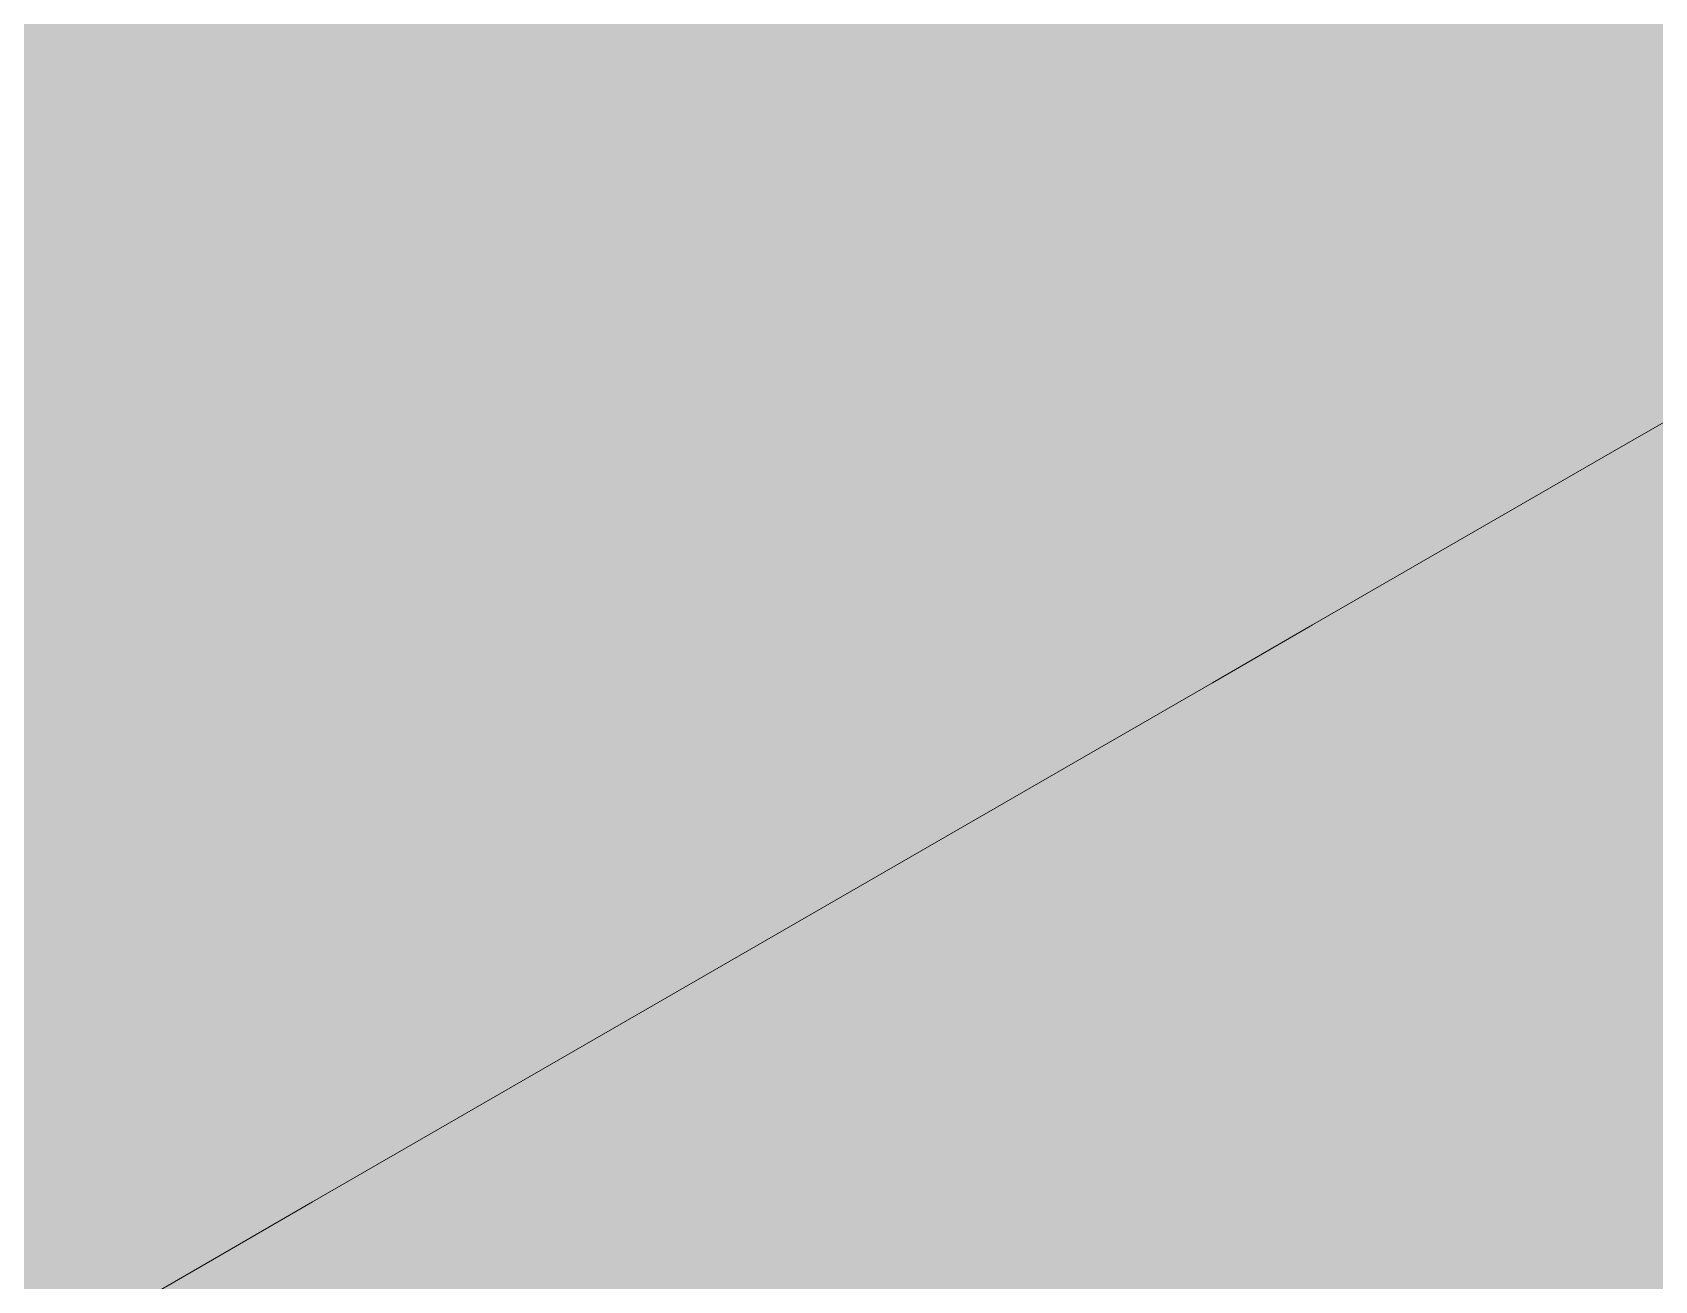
# Model space of a CAD drawing. Header units: metres. Extents: x 349021 to 349543, y 9281040 to 9281959.
# Drawn here: x 349203.579 to 349203.7887, y 9281041.3936 to 9281041.555 of the extents above; entities that cross this region are included whole.
import ezdxf

# ---------------------------------------------------------------- set-up
doc = ezdxf.new("R2010")
doc.units = ezdxf.units.M
doc.header["$LTSCALE"] = 0.25
doc.layers.add('ISO-3D', color=7, linetype='CONTINUOUS', lineweight=13)
doc.layers.add('ISO-3D-ARISTAS', color=250, linetype='CONTINUOUS', lineweight=13)

msp = doc.modelspace()

# ---------------------------------------------------------------- linework, layer by layer
at = {"layer": 'ISO-3D', "true_color": 0x8e8d88}
for points in [[(349203.60227, 9281041.55923), (349203.58934, 9281041.55177), (349203.60227, 9281041.57405), (349203.58934, 9281041.56658)], [(349203.62812, 9281041.55934), (349203.61519, 9281041.55188), (349203.62812, 9281041.57416), (349203.61519, 9281041.56669)], [(349203.65398, 9281041.55946), (349203.64105, 9281041.55199), (349203.65398, 9281041.57427), (349203.64105, 9281041.56681)], [(349203.67983, 9281041.55957), (349203.6669, 9281041.5521), (349203.67983, 9281041.57438), (349203.6669, 9281041.56692)], [(349203.70568, 9281041.55968), (349203.69276, 9281041.55222), (349203.70568, 9281041.57449), (349203.69276, 9281041.56703)], [(349203.73154, 9281041.55979), (349203.71861, 9281041.55233), (349203.73154, 9281041.57461), (349203.71861, 9281041.56714)], [(349203.75739, 9281041.5599), (349203.74446, 9281041.55244), (349203.75739, 9281041.57472), (349203.74446, 9281041.56725)], [(349203.78325, 9281041.56002), (349203.77032, 9281041.55255), (349203.78325, 9281041.57483), (349203.77032, 9281041.56737)], [(349203.79617, 9281041.55266), (349203.78325, 9281041.5452), (349203.79617, 9281041.56748), (349203.78325, 9281041.56002)], [(349203.58934, 9281041.55177), (349203.57641, 9281041.5443), (349203.58934, 9281041.56658), (349203.57641, 9281041.55912)], [(349203.61519, 9281041.55188), (349203.60227, 9281041.54442), (349203.61519, 9281041.56669), (349203.60227, 9281041.55923)], [(349203.64105, 9281041.55199), (349203.62812, 9281041.54453), (349203.64105, 9281041.56681), (349203.62812, 9281041.55934)], [(349203.6669, 9281041.5521), (349203.65398, 9281041.54464), (349203.6669, 9281041.56692), (349203.65398, 9281041.55946)], [(349203.69276, 9281041.55222), (349203.67983, 9281041.54475), (349203.69276, 9281041.56703), (349203.67983, 9281041.55957)], [(349203.71861, 9281041.55233), (349203.70568, 9281041.54486), (349203.71861, 9281041.56714), (349203.70568, 9281041.55968)], [(349203.74446, 9281041.55244), (349203.73154, 9281041.54498), (349203.74446, 9281041.56725), (349203.73154, 9281041.55979)], [(349203.77032, 9281041.55255), (349203.75739, 9281041.54509), (349203.77032, 9281041.56737), (349203.75739, 9281041.5599)], [(349203.60227, 9281041.54442), (349203.58934, 9281041.53695), (349203.60227, 9281041.55923), (349203.58934, 9281041.55177)], [(349203.62812, 9281041.54453), (349203.61519, 9281041.53707), (349203.62812, 9281041.55934), (349203.61519, 9281041.55188)], [(349203.65398, 9281041.54464), (349203.64105, 9281041.53718), (349203.65398, 9281041.55946), (349203.64105, 9281041.55199)], [(349203.67983, 9281041.54475), (349203.6669, 9281041.53729), (349203.67983, 9281041.55957), (349203.6669, 9281041.5521)], [(349203.70568, 9281041.54486), (349203.69276, 9281041.5374), (349203.70568, 9281041.55968), (349203.69276, 9281041.55222)], [(349203.73154, 9281041.54498), (349203.71861, 9281041.53751), (349203.73154, 9281041.55979), (349203.71861, 9281041.55233)], [(349203.75739, 9281041.54509), (349203.74446, 9281041.53763), (349203.75739, 9281041.5599), (349203.74446, 9281041.55244)], [(349203.78325, 9281041.5452), (349203.77032, 9281041.53774), (349203.78325, 9281041.56002), (349203.77032, 9281041.55255)], [(349203.58934, 9281041.53695), (349203.57641, 9281041.52949), (349203.58934, 9281041.55177), (349203.57641, 9281041.5443)], [(349203.61519, 9281041.53707), (349203.60227, 9281041.5296), (349203.61519, 9281041.55188), (349203.60227, 9281041.54442)], [(349203.64105, 9281041.53718), (349203.62812, 9281041.52971), (349203.64105, 9281041.55199), (349203.62812, 9281041.54453)], [(349203.6669, 9281041.53729), (349203.65398, 9281041.52983), (349203.6669, 9281041.5521), (349203.65398, 9281041.54464)], [(349203.69276, 9281041.5374), (349203.67983, 9281041.52994), (349203.69276, 9281041.55222), (349203.67983, 9281041.54475)], [(349203.71861, 9281041.53751), (349203.70568, 9281041.53005), (349203.71861, 9281041.55233), (349203.70568, 9281041.54486)], [(349203.74446, 9281041.53763), (349203.73154, 9281041.53016), (349203.74446, 9281041.55244), (349203.73154, 9281041.54498)], [(349203.77032, 9281041.53774), (349203.75739, 9281041.53027), (349203.77032, 9281041.55255), (349203.75739, 9281041.54509)], [(349203.79617, 9281041.53785), (349203.78325, 9281041.53039), (349203.79617, 9281041.55266), (349203.78325, 9281041.5452)], [(349203.60227, 9281041.5296), (349203.58934, 9281041.52214), (349203.60227, 9281041.54442), (349203.58934, 9281041.53695)], [(349203.62812, 9281041.52971), (349203.61519, 9281041.52225), (349203.62812, 9281041.54453), (349203.61519, 9281041.53707)], [(349203.65398, 9281041.52983), (349203.64105, 9281041.52236), (349203.65398, 9281041.54464), (349203.64105, 9281041.53718)], [(349203.67983, 9281041.52994), (349203.6669, 9281041.52247), (349203.67983, 9281041.54475), (349203.6669, 9281041.53729)], [(349203.70568, 9281041.53005), (349203.69276, 9281041.52259), (349203.70568, 9281041.54486), (349203.69276, 9281041.5374)], [(349203.73154, 9281041.53016), (349203.71861, 9281041.5227), (349203.73154, 9281041.54498), (349203.71861, 9281041.53751)], [(349203.75739, 9281041.53027), (349203.74446, 9281041.52281), (349203.75739, 9281041.54509), (349203.74446, 9281041.53763)], [(349203.78325, 9281041.53039), (349203.77032, 9281041.52292), (349203.78325, 9281041.5452), (349203.77032, 9281041.53774)], [(349203.58934, 9281041.52214), (349203.57641, 9281041.51467), (349203.58934, 9281041.53695), (349203.57641, 9281041.52949)], [(349203.61519, 9281041.52225), (349203.60227, 9281041.51479), (349203.61519, 9281041.53707), (349203.60227, 9281041.5296)], [(349203.64105, 9281041.52236), (349203.62812, 9281041.5149), (349203.64105, 9281041.53718), (349203.62812, 9281041.52971)], [(349203.6669, 9281041.52247), (349203.65398, 9281041.51501), (349203.6669, 9281041.53729), (349203.65398, 9281041.52983)], [(349203.69276, 9281041.52259), (349203.67983, 9281041.51512), (349203.69276, 9281041.5374), (349203.67983, 9281041.52994)], [(349203.71861, 9281041.5227), (349203.70568, 9281041.51523), (349203.71861, 9281041.53751), (349203.70568, 9281041.53005)], [(349203.74446, 9281041.52281), (349203.73154, 9281041.51535), (349203.74446, 9281041.53763), (349203.73154, 9281041.53016)], [(349203.77032, 9281041.52292), (349203.75739, 9281041.51546), (349203.77032, 9281041.53774), (349203.75739, 9281041.53027)], [(349203.79617, 9281041.52303), (349203.78325, 9281041.51557), (349203.79617, 9281041.53785), (349203.78325, 9281041.53039)], [(349203.65398, 9281041.51501), (349203.64105, 9281041.50755), (349203.65398, 9281041.52983), (349203.64105, 9281041.52236)], [(349203.67983, 9281041.51512), (349203.6669, 9281041.50766), (349203.67983, 9281041.52994), (349203.6669, 9281041.52247)], [(349203.70568, 9281041.51523), (349203.69276, 9281041.50777), (349203.70568, 9281041.53005), (349203.69276, 9281041.52259)], [(349203.73154, 9281041.51535), (349203.71861, 9281041.50788), (349203.73154, 9281041.53016), (349203.71861, 9281041.5227)], [(349203.75739, 9281041.51546), (349203.74446, 9281041.508), (349203.75739, 9281041.53027), (349203.74446, 9281041.52281)], [(349203.78325, 9281041.51557), (349203.77032, 9281041.50811), (349203.78325, 9281041.53039), (349203.77032, 9281041.52292)], [(349203.60227, 9281041.51479), (349203.58934, 9281041.50732), (349203.60227, 9281041.5296), (349203.58934, 9281041.52214)], [(349203.62812, 9281041.5149), (349203.61519, 9281041.50744), (349203.62812, 9281041.52971), (349203.61519, 9281041.52225)], [(349203.58934, 9281041.50732), (349203.57641, 9281041.49986), (349203.58934, 9281041.52214), (349203.57641, 9281041.51467)], [(349203.61519, 9281041.50744), (349203.60227, 9281041.49997), (349203.61519, 9281041.52225), (349203.60227, 9281041.51479)], [(349203.64105, 9281041.50755), (349203.62812, 9281041.50008), (349203.64105, 9281041.52236), (349203.62812, 9281041.5149)], [(349203.6669, 9281041.50766), (349203.65398, 9281041.5002), (349203.6669, 9281041.52247), (349203.65398, 9281041.51501)], [(349203.69276, 9281041.50777), (349203.67983, 9281041.50031), (349203.69276, 9281041.52259), (349203.67983, 9281041.51512)], [(349203.71861, 9281041.50788), (349203.70568, 9281041.50042), (349203.71861, 9281041.5227), (349203.70568, 9281041.51523)], [(349203.74446, 9281041.508), (349203.73154, 9281041.50053), (349203.74446, 9281041.52281), (349203.73154, 9281041.51535)], [(349203.77032, 9281041.50811), (349203.75739, 9281041.50064), (349203.77032, 9281041.52292), (349203.75739, 9281041.51546)], [(349203.79617, 9281041.50822), (349203.78325, 9281041.50076), (349203.79617, 9281041.52303), (349203.78325, 9281041.51557)], [(349203.67983, 9281041.50031), (349203.6669, 9281041.49284), (349203.67983, 9281041.51512), (349203.6669, 9281041.50766)], [(349203.70568, 9281041.50042), (349203.69276, 9281041.49296), (349203.70568, 9281041.51523), (349203.69276, 9281041.50777)], [(349203.73154, 9281041.50053), (349203.71861, 9281041.49307), (349203.73154, 9281041.51535), (349203.71861, 9281041.50788)], [(349203.75739, 9281041.50064), (349203.74446, 9281041.49318), (349203.75739, 9281041.51546), (349203.74446, 9281041.508)], [(349203.78325, 9281041.50076), (349203.77032, 9281041.49329), (349203.78325, 9281041.51557), (349203.77032, 9281041.50811)], [(349203.60227, 9281041.49997), (349203.58934, 9281041.49251), (349203.60227, 9281041.51479), (349203.58934, 9281041.50732)], [(349203.62812, 9281041.50008), (349203.61519, 9281041.49262), (349203.62812, 9281041.5149), (349203.61519, 9281041.50744)], [(349203.65398, 9281041.5002), (349203.64105, 9281041.49273), (349203.65398, 9281041.51501), (349203.64105, 9281041.50755)], [(349203.58934, 9281041.49251), (349203.57641, 9281041.48505), (349203.58934, 9281041.50732), (349203.57641, 9281041.49986)], [(349203.61519, 9281041.49262), (349203.60227, 9281041.48516), (349203.61519, 9281041.50744), (349203.60227, 9281041.49997)], [(349203.64105, 9281041.49273), (349203.62812, 9281041.48527), (349203.64105, 9281041.50755), (349203.62812, 9281041.50008)], [(349203.6669, 9281041.49284), (349203.65398, 9281041.48538), (349203.6669, 9281041.50766), (349203.65398, 9281041.5002)], [(349203.69276, 9281041.49296), (349203.67983, 9281041.48549), (349203.69276, 9281041.50777), (349203.67983, 9281041.50031)], [(349203.71861, 9281041.49307), (349203.70568, 9281041.48561), (349203.71861, 9281041.50788), (349203.70568, 9281041.50042)], [(349203.74446, 9281041.49318), (349203.73154, 9281041.48572), (349203.74446, 9281041.508), (349203.73154, 9281041.50053)], [(349203.77032, 9281041.49329), (349203.75739, 9281041.48583), (349203.77032, 9281041.50811), (349203.75739, 9281041.50064)], [(349203.70568, 9281041.48561), (349203.69276, 9281041.47814), (349203.70568, 9281041.50042), (349203.69276, 9281041.49296)], [(349203.73154, 9281041.48572), (349203.71861, 9281041.47825), (349203.73154, 9281041.50053), (349203.71861, 9281041.49307)], [(349203.75739, 9281041.48583), (349203.74446, 9281041.47837), (349203.75739, 9281041.50064), (349203.74446, 9281041.49318)], [(349203.60227, 9281041.48516), (349203.58934, 9281041.47769), (349203.60227, 9281041.49997), (349203.58934, 9281041.49251)], [(349203.62812, 9281041.48527), (349203.61519, 9281041.47781), (349203.62812, 9281041.50008), (349203.61519, 9281041.49262)], [(349203.65398, 9281041.48538), (349203.64105, 9281041.47792), (349203.65398, 9281041.5002), (349203.64105, 9281041.49273)], [(349203.67983, 9281041.48549), (349203.6669, 9281041.47803), (349203.67983, 9281041.50031), (349203.6669, 9281041.49284)], [(349203.58934, 9281041.47769), (349203.57641, 9281041.47023), (349203.58934, 9281041.49251), (349203.57641, 9281041.48505)], [(349203.61519, 9281041.47781), (349203.60227, 9281041.47034), (349203.61519, 9281041.49262), (349203.60227, 9281041.48516)], [(349203.64105, 9281041.47792), (349203.62812, 9281041.47045), (349203.64105, 9281041.49273), (349203.62812, 9281041.48527)], [(349203.6669, 9281041.47803), (349203.65398, 9281041.47057), (349203.6669, 9281041.49284), (349203.65398, 9281041.48538)], [(349203.69276, 9281041.47814), (349203.67983, 9281041.47068), (349203.69276, 9281041.49296), (349203.67983, 9281041.48549)], [(349203.71861, 9281041.47825), (349203.70568, 9281041.47079), (349203.71861, 9281041.49307), (349203.70568, 9281041.48561)], [(349203.74446, 9281041.47837), (349203.73154, 9281041.4709), (349203.74446, 9281041.49318), (349203.73154, 9281041.48572)], [(349203.73154, 9281041.4709), (349203.71861, 9281041.46344), (349203.73154, 9281041.48572), (349203.71861, 9281041.47825)], [(349203.60227, 9281041.47034), (349203.58934, 9281041.46288), (349203.60227, 9281041.48516), (349203.58934, 9281041.47769)], [(349203.62812, 9281041.47045), (349203.61519, 9281041.46299), (349203.62812, 9281041.48527), (349203.61519, 9281041.47781)], [(349203.65398, 9281041.47057), (349203.64105, 9281041.4631), (349203.65398, 9281041.48538), (349203.64105, 9281041.47792)], [(349203.67983, 9281041.47068), (349203.6669, 9281041.46321), (349203.67983, 9281041.48549), (349203.6669, 9281041.47803)], [(349203.70568, 9281041.47079), (349203.69276, 9281041.46333), (349203.70568, 9281041.48561), (349203.69276, 9281041.47814)], [(349203.58934, 9281041.46288), (349203.57641, 9281041.45542), (349203.58934, 9281041.47769), (349203.57641, 9281041.47023)], [(349203.61519, 9281041.46299), (349203.60227, 9281041.45553), (349203.61519, 9281041.47781), (349203.60227, 9281041.47034)], [(349203.64105, 9281041.4631), (349203.62812, 9281041.45564), (349203.64105, 9281041.47792), (349203.62812, 9281041.47045)], [(349203.6669, 9281041.46321), (349203.65398, 9281041.45575), (349203.6669, 9281041.47803), (349203.65398, 9281041.47057)], [(349203.69276, 9281041.46333), (349203.67983, 9281041.45586), (349203.69276, 9281041.47814), (349203.67983, 9281041.47068)], [(349203.71861, 9281041.46344), (349203.70568, 9281041.45598), (349203.71861, 9281041.47825), (349203.70568, 9281041.47079)], [(349203.60227, 9281041.45553), (349203.58934, 9281041.44806), (349203.60227, 9281041.47034), (349203.58934, 9281041.46288)], [(349203.62812, 9281041.45564), (349203.61519, 9281041.44818), (349203.62812, 9281041.47045), (349203.61519, 9281041.46299)], [(349203.65398, 9281041.45575), (349203.64105, 9281041.44829), (349203.65398, 9281041.47057), (349203.64105, 9281041.4631)], [(349203.67983, 9281041.45586), (349203.6669, 9281041.4484), (349203.67983, 9281041.47068), (349203.6669, 9281041.46321)], [(349203.70568, 9281041.45598), (349203.69276, 9281041.44851), (349203.70568, 9281041.47079), (349203.69276, 9281041.46333)], [(349203.58934, 9281041.44806), (349203.57641, 9281041.4406), (349203.58934, 9281041.46288), (349203.57641, 9281041.45542)], [(349203.61519, 9281041.44818), (349203.60227, 9281041.44071), (349203.61519, 9281041.46299), (349203.60227, 9281041.45553)], [(349203.64105, 9281041.44829), (349203.62812, 9281041.44082), (349203.64105, 9281041.4631), (349203.62812, 9281041.45564)], [(349203.6669, 9281041.4484), (349203.65398, 9281041.44094), (349203.6669, 9281041.46321), (349203.65398, 9281041.45575)], [(349203.69276, 9281041.44851), (349203.67983, 9281041.44105), (349203.69276, 9281041.46333), (349203.67983, 9281041.45586)], [(349203.60227, 9281041.44071), (349203.58934, 9281041.43325), (349203.60227, 9281041.45553), (349203.58934, 9281041.44806)], [(349203.62812, 9281041.44082), (349203.61519, 9281041.43336), (349203.62812, 9281041.45564), (349203.61519, 9281041.44818)], [(349203.65398, 9281041.44094), (349203.64105, 9281041.43347), (349203.65398, 9281041.45575), (349203.64105, 9281041.44829)], [(349203.67983, 9281041.44105), (349203.6669, 9281041.43359), (349203.67983, 9281041.45586), (349203.6669, 9281041.4484)], [(349203.58934, 9281041.43325), (349203.57641, 9281041.42579), (349203.58934, 9281041.44806), (349203.57641, 9281041.4406)], [(349203.61519, 9281041.43336), (349203.60227, 9281041.4259), (349203.61519, 9281041.44818), (349203.60227, 9281041.44071)], [(349203.64105, 9281041.43347), (349203.62812, 9281041.42601), (349203.64105, 9281041.44829), (349203.62812, 9281041.44082)], [(349203.6669, 9281041.43359), (349203.65398, 9281041.42612), (349203.6669, 9281041.4484), (349203.65398, 9281041.44094)], [(349203.60227, 9281041.4259), (349203.58934, 9281041.41843), (349203.60227, 9281041.44071), (349203.58934, 9281041.43325)], [(349203.62812, 9281041.42601), (349203.61519, 9281041.41855), (349203.62812, 9281041.44082), (349203.61519, 9281041.43336)], [(349203.65398, 9281041.42612), (349203.64105, 9281041.41866), (349203.65398, 9281041.44094), (349203.64105, 9281041.43347)], [(349203.61519, 9281041.41855), (349203.60227, 9281041.41108), (349203.61519, 9281041.43336), (349203.60227, 9281041.4259)], [(349203.64105, 9281041.41866), (349203.62812, 9281041.4112), (349203.64105, 9281041.43347), (349203.62812, 9281041.42601)], [(349203.58934, 9281041.41843), (349203.57641, 9281041.41097), (349203.58934, 9281041.43325), (349203.57641, 9281041.42579)], [(349203.60227, 9281041.41108), (349203.58934, 9281041.40362), (349203.60227, 9281041.4259), (349203.58934, 9281041.41843)], [(349203.62812, 9281041.4112), (349203.61519, 9281041.40373), (349203.62812, 9281041.42601), (349203.61519, 9281041.41855)], [(349203.58934, 9281041.40362), (349203.57641, 9281041.39616), (349203.58934, 9281041.41843), (349203.57641, 9281041.41097)], [(349203.61519, 9281041.40373), (349203.60227, 9281041.39627), (349203.61519, 9281041.41855), (349203.60227, 9281041.41108)], [(349203.60227, 9281041.39627), (349203.58934, 9281041.3888), (349203.60227, 9281041.41108), (349203.58934, 9281041.40362)], [(349203.58934, 9281041.3888), (349203.57641, 9281041.38134), (349203.58934, 9281041.40362), (349203.57641, 9281041.39616)]]:
    msp.add_solid(points, dxfattribs=at)
at = {"layer": 'ISO-3D', "true_color": 0xa4987f}
for points in [[(349203.74962, 9281041.55939), (349203.73669, 9281041.55193), (349203.74962, 9281041.57402), (349203.73669, 9281041.56656)], [(349203.77547, 9281041.55968), (349203.76255, 9281041.55222), (349203.77547, 9281041.57432), (349203.76255, 9281041.56685)], [(349203.80133, 9281041.55998), (349203.7884, 9281041.55251), (349203.80133, 9281041.57461), (349203.7884, 9281041.56715)], [(349203.59449, 9281041.55763), (349203.58157, 9281041.55017), (349203.59449, 9281041.57227), (349203.58157, 9281041.5648)], [(349203.62035, 9281041.55793), (349203.60742, 9281041.55046), (349203.62035, 9281041.57256), (349203.60742, 9281041.5651)], [(349203.6462, 9281041.55822), (349203.63328, 9281041.55076), (349203.6462, 9281041.57285), (349203.63328, 9281041.56539)], [(349203.67206, 9281041.55851), (349203.65913, 9281041.55105), (349203.67206, 9281041.57315), (349203.65913, 9281041.56568)], [(349203.69791, 9281041.5588), (349203.68498, 9281041.55134), (349203.69791, 9281041.57344), (349203.68498, 9281041.56598)], [(349203.72376, 9281041.5591), (349203.71084, 9281041.55163), (349203.72376, 9281041.57373), (349203.71084, 9281041.56627)], [(349203.63328, 9281041.55076), (349203.62035, 9281041.54329), (349203.63328, 9281041.56539), (349203.62035, 9281041.55793)], [(349203.65913, 9281041.55105), (349203.6462, 9281041.54359), (349203.65913, 9281041.56568), (349203.6462, 9281041.55822)], [(349203.68498, 9281041.55134), (349203.67206, 9281041.54388), (349203.68498, 9281041.56598), (349203.67206, 9281041.55851)], [(349203.71084, 9281041.55163), (349203.69791, 9281041.54417), (349203.71084, 9281041.56627), (349203.69791, 9281041.5588)], [(349203.73669, 9281041.55193), (349203.72376, 9281041.54446), (349203.73669, 9281041.56656), (349203.72376, 9281041.5591)], [(349203.76255, 9281041.55222), (349203.74962, 9281041.54476), (349203.76255, 9281041.56685), (349203.74962, 9281041.55939)], [(349203.7884, 9281041.55251), (349203.77547, 9281041.54505), (349203.7884, 9281041.56715), (349203.77547, 9281041.55968)], [(349203.58157, 9281041.55017), (349203.56864, 9281041.54271), (349203.58157, 9281041.5648), (349203.56864, 9281041.55734)], [(349203.60742, 9281041.55046), (349203.59449, 9281041.543), (349203.60742, 9281041.5651), (349203.59449, 9281041.55763)], [(349203.72376, 9281041.54446), (349203.71084, 9281041.537), (349203.72376, 9281041.5591), (349203.71084, 9281041.55163)], [(349203.74962, 9281041.54476), (349203.73669, 9281041.53729), (349203.74962, 9281041.55939), (349203.73669, 9281041.55193)], [(349203.77547, 9281041.54505), (349203.76255, 9281041.53759), (349203.77547, 9281041.55968), (349203.76255, 9281041.55222)], [(349203.80133, 9281041.54534), (349203.7884, 9281041.53788), (349203.80133, 9281041.55998), (349203.7884, 9281041.55251)], [(349203.59449, 9281041.543), (349203.58157, 9281041.53554), (349203.59449, 9281041.55763), (349203.58157, 9281041.55017)], [(349203.62035, 9281041.54329), (349203.60742, 9281041.53583), (349203.62035, 9281041.55793), (349203.60742, 9281041.55046)], [(349203.6462, 9281041.54359), (349203.63328, 9281041.53612), (349203.6462, 9281041.55822), (349203.63328, 9281041.55076)], [(349203.67206, 9281041.54388), (349203.65913, 9281041.53641), (349203.67206, 9281041.55851), (349203.65913, 9281041.55105)], [(349203.69791, 9281041.54417), (349203.68498, 9281041.53671), (349203.69791, 9281041.5588), (349203.68498, 9281041.55134)], [(349203.63328, 9281041.53612), (349203.62035, 9281041.52866), (349203.63328, 9281041.55076), (349203.62035, 9281041.54329)], [(349203.65913, 9281041.53641), (349203.6462, 9281041.52895), (349203.65913, 9281041.55105), (349203.6462, 9281041.54359)], [(349203.68498, 9281041.53671), (349203.67206, 9281041.52924), (349203.68498, 9281041.55134), (349203.67206, 9281041.54388)], [(349203.71084, 9281041.537), (349203.69791, 9281041.52954), (349203.71084, 9281041.55163), (349203.69791, 9281041.54417)], [(349203.73669, 9281041.53729), (349203.72376, 9281041.52983), (349203.73669, 9281041.55193), (349203.72376, 9281041.54446)], [(349203.76255, 9281041.53759), (349203.74962, 9281041.53012), (349203.76255, 9281041.55222), (349203.74962, 9281041.54476)], [(349203.7884, 9281041.53788), (349203.77547, 9281041.53041), (349203.7884, 9281041.55251), (349203.77547, 9281041.54505)], [(349203.58157, 9281041.53554), (349203.56864, 9281041.52807), (349203.58157, 9281041.55017), (349203.56864, 9281041.54271)], [(349203.60742, 9281041.53583), (349203.59449, 9281041.52837), (349203.60742, 9281041.55046), (349203.59449, 9281041.543)], [(349203.72376, 9281041.52983), (349203.71084, 9281041.52237), (349203.72376, 9281041.54446), (349203.71084, 9281041.537)], [(349203.74962, 9281041.53012), (349203.73669, 9281041.52266), (349203.74962, 9281041.54476), (349203.73669, 9281041.53729)], [(349203.77547, 9281041.53041), (349203.76255, 9281041.52295), (349203.77547, 9281041.54505), (349203.76255, 9281041.53759)], [(349203.80133, 9281041.53071), (349203.7884, 9281041.52324), (349203.80133, 9281041.54534), (349203.7884, 9281041.53788)], [(349203.59449, 9281041.52837), (349203.58157, 9281041.5209), (349203.59449, 9281041.543), (349203.58157, 9281041.53554)], [(349203.62035, 9281041.52866), (349203.60742, 9281041.5212), (349203.62035, 9281041.54329), (349203.60742, 9281041.53583)], [(349203.6462, 9281041.52895), (349203.63328, 9281041.52149), (349203.6462, 9281041.54359), (349203.63328, 9281041.53612)], [(349203.67206, 9281041.52924), (349203.65913, 9281041.52178), (349203.67206, 9281041.54388), (349203.65913, 9281041.53641)], [(349203.69791, 9281041.52954), (349203.68498, 9281041.52207), (349203.69791, 9281041.54417), (349203.68498, 9281041.53671)], [(349203.63328, 9281041.52149), (349203.62035, 9281041.51402), (349203.63328, 9281041.53612), (349203.62035, 9281041.52866)], [(349203.65913, 9281041.52178), (349203.6462, 9281041.51432), (349203.65913, 9281041.53641), (349203.6462, 9281041.52895)], [(349203.68498, 9281041.52207), (349203.67206, 9281041.51461), (349203.68498, 9281041.53671), (349203.67206, 9281041.52924)], [(349203.71084, 9281041.52237), (349203.69791, 9281041.5149), (349203.71084, 9281041.537), (349203.69791, 9281041.52954)], [(349203.73669, 9281041.52266), (349203.72376, 9281041.5152), (349203.73669, 9281041.53729), (349203.72376, 9281041.52983)], [(349203.76255, 9281041.52295), (349203.74962, 9281041.51549), (349203.76255, 9281041.53759), (349203.74962, 9281041.53012)], [(349203.7884, 9281041.52324), (349203.77547, 9281041.51578), (349203.7884, 9281041.53788), (349203.77547, 9281041.53041)], [(349203.58157, 9281041.5209), (349203.56864, 9281041.51344), (349203.58157, 9281041.53554), (349203.56864, 9281041.52807)], [(349203.60742, 9281041.5212), (349203.59449, 9281041.51373), (349203.60742, 9281041.53583), (349203.59449, 9281041.52837)], [(349203.72376, 9281041.5152), (349203.71084, 9281041.50773), (349203.72376, 9281041.52983), (349203.71084, 9281041.52237)], [(349203.74962, 9281041.51549), (349203.73669, 9281041.50802), (349203.74962, 9281041.53012), (349203.73669, 9281041.52266)], [(349203.77547, 9281041.51578), (349203.76255, 9281041.50832), (349203.77547, 9281041.53041), (349203.76255, 9281041.52295)], [(349203.80133, 9281041.51607), (349203.7884, 9281041.50861), (349203.80133, 9281041.53071), (349203.7884, 9281041.52324)], [(349203.59449, 9281041.51373), (349203.58157, 9281041.50627), (349203.59449, 9281041.52837), (349203.58157, 9281041.5209)], [(349203.62035, 9281041.51402), (349203.60742, 9281041.50656), (349203.62035, 9281041.52866), (349203.60742, 9281041.5212)], [(349203.6462, 9281041.51432), (349203.63328, 9281041.50685), (349203.6462, 9281041.52895), (349203.63328, 9281041.52149)], [(349203.67206, 9281041.51461), (349203.65913, 9281041.50715), (349203.67206, 9281041.52924), (349203.65913, 9281041.52178)], [(349203.69791, 9281041.5149), (349203.68498, 9281041.50744), (349203.69791, 9281041.52954), (349203.68498, 9281041.52207)], [(349203.63328, 9281041.50685), (349203.62035, 9281041.49939), (349203.63328, 9281041.52149), (349203.62035, 9281041.51402)], [(349203.65913, 9281041.50715), (349203.6462, 9281041.49968), (349203.65913, 9281041.52178), (349203.6462, 9281041.51432)], [(349203.68498, 9281041.50744), (349203.67206, 9281041.49998), (349203.68498, 9281041.52207), (349203.67206, 9281041.51461)], [(349203.71084, 9281041.50773), (349203.69791, 9281041.50027), (349203.71084, 9281041.52237), (349203.69791, 9281041.5149)], [(349203.73669, 9281041.50802), (349203.72376, 9281041.50056), (349203.73669, 9281041.52266), (349203.72376, 9281041.5152)], [(349203.76255, 9281041.50832), (349203.74962, 9281041.50085), (349203.76255, 9281041.52295), (349203.74962, 9281041.51549)], [(349203.7884, 9281041.50861), (349203.77547, 9281041.50115), (349203.7884, 9281041.52324), (349203.77547, 9281041.51578)], [(349203.58157, 9281041.50627), (349203.56864, 9281041.4988), (349203.58157, 9281041.5209), (349203.56864, 9281041.51344)], [(349203.60742, 9281041.50656), (349203.59449, 9281041.4991), (349203.60742, 9281041.5212), (349203.59449, 9281041.51373)], [(349203.72376, 9281041.50056), (349203.71084, 9281041.4931), (349203.72376, 9281041.5152), (349203.71084, 9281041.50773)], [(349203.74962, 9281041.50085), (349203.73669, 9281041.49339), (349203.74962, 9281041.51549), (349203.73669, 9281041.50802)], [(349203.77547, 9281041.50115), (349203.76255, 9281041.49368), (349203.77547, 9281041.51578), (349203.76255, 9281041.50832)], [(349203.80133, 9281041.50144), (349203.7884, 9281041.49398), (349203.80133, 9281041.51607), (349203.7884, 9281041.50861)], [(349203.59449, 9281041.4991), (349203.58157, 9281041.49163), (349203.59449, 9281041.51373), (349203.58157, 9281041.50627)], [(349203.62035, 9281041.49939), (349203.60742, 9281041.49193), (349203.62035, 9281041.51402), (349203.60742, 9281041.50656)], [(349203.6462, 9281041.49968), (349203.63328, 9281041.49222), (349203.6462, 9281041.51432), (349203.63328, 9281041.50685)], [(349203.67206, 9281041.49998), (349203.65913, 9281041.49251), (349203.67206, 9281041.51461), (349203.65913, 9281041.50715)], [(349203.69791, 9281041.50027), (349203.68498, 9281041.4928), (349203.69791, 9281041.5149), (349203.68498, 9281041.50744)], [(349203.63328, 9281041.49222), (349203.62035, 9281041.48476), (349203.63328, 9281041.50685), (349203.62035, 9281041.49939)], [(349203.65913, 9281041.49251), (349203.6462, 9281041.48505), (349203.65913, 9281041.50715), (349203.6462, 9281041.49968)], [(349203.68498, 9281041.4928), (349203.67206, 9281041.48534), (349203.68498, 9281041.50744), (349203.67206, 9281041.49998)], [(349203.71084, 9281041.4931), (349203.69791, 9281041.48563), (349203.71084, 9281041.50773), (349203.69791, 9281041.50027)], [(349203.73669, 9281041.49339), (349203.72376, 9281041.48593), (349203.73669, 9281041.50802), (349203.72376, 9281041.50056)], [(349203.76255, 9281041.49368), (349203.74962, 9281041.48622), (349203.76255, 9281041.50832), (349203.74962, 9281041.50085)], [(349203.7884, 9281041.49398), (349203.77547, 9281041.48651), (349203.7884, 9281041.50861), (349203.77547, 9281041.50115)], [(349203.58157, 9281041.49163), (349203.56864, 9281041.48417), (349203.58157, 9281041.50627), (349203.56864, 9281041.4988)], [(349203.60742, 9281041.49193), (349203.59449, 9281041.48446), (349203.60742, 9281041.50656), (349203.59449, 9281041.4991)], [(349203.72376, 9281041.48593), (349203.71084, 9281041.47846), (349203.72376, 9281041.50056), (349203.71084, 9281041.4931)], [(349203.74962, 9281041.48622), (349203.73669, 9281041.47876), (349203.74962, 9281041.50085), (349203.73669, 9281041.49339)], [(349203.77547, 9281041.48651), (349203.76255, 9281041.47905), (349203.77547, 9281041.50115), (349203.76255, 9281041.49368)], [(349203.80133, 9281041.4868), (349203.7884, 9281041.47934), (349203.80133, 9281041.50144), (349203.7884, 9281041.49398)], [(349203.59449, 9281041.48446), (349203.58157, 9281041.477), (349203.59449, 9281041.4991), (349203.58157, 9281041.49163)], [(349203.62035, 9281041.48476), (349203.60742, 9281041.47729), (349203.62035, 9281041.49939), (349203.60742, 9281041.49193)], [(349203.6462, 9281041.48505), (349203.63328, 9281041.47759), (349203.6462, 9281041.49968), (349203.63328, 9281041.49222)], [(349203.67206, 9281041.48534), (349203.65913, 9281041.47788), (349203.67206, 9281041.49998), (349203.65913, 9281041.49251)], [(349203.69791, 9281041.48563), (349203.68498, 9281041.47817), (349203.69791, 9281041.50027), (349203.68498, 9281041.4928)], [(349203.63328, 9281041.47759), (349203.62035, 9281041.47012), (349203.63328, 9281041.49222), (349203.62035, 9281041.48476)], [(349203.65913, 9281041.47788), (349203.6462, 9281041.47041), (349203.65913, 9281041.49251), (349203.6462, 9281041.48505)], [(349203.68498, 9281041.47817), (349203.67206, 9281041.47071), (349203.68498, 9281041.4928), (349203.67206, 9281041.48534)], [(349203.71084, 9281041.47846), (349203.69791, 9281041.471), (349203.71084, 9281041.4931), (349203.69791, 9281041.48563)], [(349203.73669, 9281041.47876), (349203.72376, 9281041.47129), (349203.73669, 9281041.49339), (349203.72376, 9281041.48593)], [(349203.76255, 9281041.47905), (349203.74962, 9281041.47159), (349203.76255, 9281041.49368), (349203.74962, 9281041.48622)], [(349203.7884, 9281041.47934), (349203.77547, 9281041.47188), (349203.7884, 9281041.49398), (349203.77547, 9281041.48651)], [(349203.58157, 9281041.477), (349203.56864, 9281041.46954), (349203.58157, 9281041.49163), (349203.56864, 9281041.48417)], [(349203.60742, 9281041.47729), (349203.59449, 9281041.46983), (349203.60742, 9281041.49193), (349203.59449, 9281041.48446)], [(349203.72376, 9281041.47129), (349203.71084, 9281041.46383), (349203.72376, 9281041.48593), (349203.71084, 9281041.47846)], [(349203.74962, 9281041.47159), (349203.73669, 9281041.46412), (349203.74962, 9281041.48622), (349203.73669, 9281041.47876)], [(349203.77547, 9281041.47188), (349203.76255, 9281041.46441), (349203.77547, 9281041.48651), (349203.76255, 9281041.47905)], [(349203.80133, 9281041.47217), (349203.7884, 9281041.46471), (349203.80133, 9281041.4868), (349203.7884, 9281041.47934)], [(349203.59449, 9281041.46983), (349203.58157, 9281041.46237), (349203.59449, 9281041.48446), (349203.58157, 9281041.477)], [(349203.62035, 9281041.47012), (349203.60742, 9281041.46266), (349203.62035, 9281041.48476), (349203.60742, 9281041.47729)], [(349203.6462, 9281041.47041), (349203.63328, 9281041.46295), (349203.6462, 9281041.48505), (349203.63328, 9281041.47759)], [(349203.67206, 9281041.47071), (349203.65913, 9281041.46324), (349203.67206, 9281041.48534), (349203.65913, 9281041.47788)], [(349203.69791, 9281041.471), (349203.68498, 9281041.46354), (349203.69791, 9281041.48563), (349203.68498, 9281041.47817)], [(349203.63328, 9281041.46295), (349203.62035, 9281041.45549), (349203.63328, 9281041.47759), (349203.62035, 9281041.47012)], [(349203.65913, 9281041.46324), (349203.6462, 9281041.45578), (349203.65913, 9281041.47788), (349203.6462, 9281041.47041)], [(349203.68498, 9281041.46354), (349203.67206, 9281041.45607), (349203.68498, 9281041.47817), (349203.67206, 9281041.47071)], [(349203.71084, 9281041.46383), (349203.69791, 9281041.45637), (349203.71084, 9281041.47846), (349203.69791, 9281041.471)], [(349203.73669, 9281041.46412), (349203.72376, 9281041.45666), (349203.73669, 9281041.47876), (349203.72376, 9281041.47129)], [(349203.76255, 9281041.46441), (349203.74962, 9281041.45695), (349203.76255, 9281041.47905), (349203.74962, 9281041.47159)], [(349203.7884, 9281041.46471), (349203.77547, 9281041.45724), (349203.7884, 9281041.47934), (349203.77547, 9281041.47188)], [(349203.58157, 9281041.46237), (349203.56864, 9281041.4549), (349203.58157, 9281041.477), (349203.56864, 9281041.46954)], [(349203.60742, 9281041.46266), (349203.59449, 9281041.4552), (349203.60742, 9281041.47729), (349203.59449, 9281041.46983)], [(349203.72376, 9281041.45666), (349203.71084, 9281041.4492), (349203.72376, 9281041.47129), (349203.71084, 9281041.46383)], [(349203.74962, 9281041.45695), (349203.73669, 9281041.44949), (349203.74962, 9281041.47159), (349203.73669, 9281041.46412)], [(349203.77547, 9281041.45724), (349203.76255, 9281041.44978), (349203.77547, 9281041.47188), (349203.76255, 9281041.46441)], [(349203.80133, 9281041.45754), (349203.7884, 9281041.45007), (349203.80133, 9281041.47217), (349203.7884, 9281041.46471)], [(349203.59449, 9281041.4552), (349203.58157, 9281041.44773), (349203.59449, 9281041.46983), (349203.58157, 9281041.46237)], [(349203.62035, 9281041.45549), (349203.60742, 9281041.44802), (349203.62035, 9281041.47012), (349203.60742, 9281041.46266)], [(349203.6462, 9281041.45578), (349203.63328, 9281041.44832), (349203.6462, 9281041.47041), (349203.63328, 9281041.46295)], [(349203.67206, 9281041.45607), (349203.65913, 9281041.44861), (349203.67206, 9281041.47071), (349203.65913, 9281041.46324)], [(349203.69791, 9281041.45637), (349203.68498, 9281041.4489), (349203.69791, 9281041.471), (349203.68498, 9281041.46354)], [(349203.60742, 9281041.44802), (349203.59449, 9281041.44056), (349203.60742, 9281041.46266), (349203.59449, 9281041.4552)], [(349203.63328, 9281041.44832), (349203.62035, 9281041.44085), (349203.63328, 9281041.46295), (349203.62035, 9281041.45549)], [(349203.65913, 9281041.44861), (349203.6462, 9281041.44115), (349203.65913, 9281041.46324), (349203.6462, 9281041.45578)], [(349203.68498, 9281041.4489), (349203.67206, 9281041.44144), (349203.68498, 9281041.46354), (349203.67206, 9281041.45607)], [(349203.71084, 9281041.4492), (349203.69791, 9281041.44173), (349203.71084, 9281041.46383), (349203.69791, 9281041.45637)], [(349203.73669, 9281041.44949), (349203.72376, 9281041.44202), (349203.73669, 9281041.46412), (349203.72376, 9281041.45666)], [(349203.76255, 9281041.44978), (349203.74962, 9281041.44232), (349203.76255, 9281041.46441), (349203.74962, 9281041.45695)], [(349203.7884, 9281041.45007), (349203.77547, 9281041.44261), (349203.7884, 9281041.46471), (349203.77547, 9281041.45724)], [(349203.58157, 9281041.44773), (349203.56864, 9281041.44027), (349203.58157, 9281041.46237), (349203.56864, 9281041.4549)], [(349203.69791, 9281041.44173), (349203.68498, 9281041.43427), (349203.69791, 9281041.45637), (349203.68498, 9281041.4489)], [(349203.72376, 9281041.44202), (349203.71084, 9281041.43456), (349203.72376, 9281041.45666), (349203.71084, 9281041.4492)], [(349203.74962, 9281041.44232), (349203.73669, 9281041.43485), (349203.74962, 9281041.45695), (349203.73669, 9281041.44949)], [(349203.77547, 9281041.44261), (349203.76255, 9281041.43515), (349203.77547, 9281041.45724), (349203.76255, 9281041.44978)], [(349203.80133, 9281041.4429), (349203.7884, 9281041.43544), (349203.80133, 9281041.45754), (349203.7884, 9281041.45007)], [(349203.59449, 9281041.44056), (349203.58157, 9281041.4331), (349203.59449, 9281041.4552), (349203.58157, 9281041.44773)], [(349203.62035, 9281041.44085), (349203.60742, 9281041.43339), (349203.62035, 9281041.45549), (349203.60742, 9281041.44802)], [(349203.6462, 9281041.44115), (349203.63328, 9281041.43368), (349203.6462, 9281041.45578), (349203.63328, 9281041.44832)], [(349203.67206, 9281041.44144), (349203.65913, 9281041.43398), (349203.67206, 9281041.45607), (349203.65913, 9281041.44861)], [(349203.7884, 9281041.43544), (349203.77547, 9281041.42798), (349203.7884, 9281041.45007), (349203.77547, 9281041.44261)], [(349203.60742, 9281041.43339), (349203.59449, 9281041.42593), (349203.60742, 9281041.44802), (349203.59449, 9281041.44056)], [(349203.63328, 9281041.43368), (349203.62035, 9281041.42622), (349203.63328, 9281041.44832), (349203.62035, 9281041.44085)], [(349203.65913, 9281041.43398), (349203.6462, 9281041.42651), (349203.65913, 9281041.44861), (349203.6462, 9281041.44115)], [(349203.68498, 9281041.43427), (349203.67206, 9281041.4268), (349203.68498, 9281041.4489), (349203.67206, 9281041.44144)], [(349203.71084, 9281041.43456), (349203.69791, 9281041.4271), (349203.71084, 9281041.4492), (349203.69791, 9281041.44173)], [(349203.73669, 9281041.43485), (349203.72376, 9281041.42739), (349203.73669, 9281041.44949), (349203.72376, 9281041.44202)], [(349203.76255, 9281041.43515), (349203.74962, 9281041.42768), (349203.76255, 9281041.44978), (349203.74962, 9281041.44232)], [(349203.58157, 9281041.4331), (349203.56864, 9281041.42563), (349203.58157, 9281041.44773), (349203.56864, 9281041.44027)], [(349203.69791, 9281041.4271), (349203.68498, 9281041.41963), (349203.69791, 9281041.44173), (349203.68498, 9281041.43427)], [(349203.72376, 9281041.42739), (349203.71084, 9281041.41993), (349203.72376, 9281041.44202), (349203.71084, 9281041.43456)], [(349203.74962, 9281041.42768), (349203.73669, 9281041.42022), (349203.74962, 9281041.44232), (349203.73669, 9281041.43485)], [(349203.77547, 9281041.42798), (349203.76255, 9281041.42051), (349203.77547, 9281041.44261), (349203.76255, 9281041.43515)], [(349203.80133, 9281041.42827), (349203.7884, 9281041.4208), (349203.80133, 9281041.4429), (349203.7884, 9281041.43544)], [(349203.59449, 9281041.42593), (349203.58157, 9281041.41846), (349203.59449, 9281041.44056), (349203.58157, 9281041.4331)], [(349203.62035, 9281041.42622), (349203.60742, 9281041.41876), (349203.62035, 9281041.44085), (349203.60742, 9281041.43339)], [(349203.6462, 9281041.42651), (349203.63328, 9281041.41905), (349203.6462, 9281041.44115), (349203.63328, 9281041.43368)], [(349203.67206, 9281041.4268), (349203.65913, 9281041.41934), (349203.67206, 9281041.44144), (349203.65913, 9281041.43398)], [(349203.7884, 9281041.4208), (349203.77547, 9281041.41334), (349203.7884, 9281041.43544), (349203.77547, 9281041.42798)], [(349203.60742, 9281041.41876), (349203.59449, 9281041.41129), (349203.60742, 9281041.43339), (349203.59449, 9281041.42593)], [(349203.63328, 9281041.41905), (349203.62035, 9281041.41159), (349203.63328, 9281041.43368), (349203.62035, 9281041.42622)], [(349203.65913, 9281041.41934), (349203.6462, 9281041.41188), (349203.65913, 9281041.43398), (349203.6462, 9281041.42651)], [(349203.68498, 9281041.41963), (349203.67206, 9281041.41217), (349203.68498, 9281041.43427), (349203.67206, 9281041.4268)], [(349203.71084, 9281041.41993), (349203.69791, 9281041.41246), (349203.71084, 9281041.43456), (349203.69791, 9281041.4271)], [(349203.73669, 9281041.42022), (349203.72376, 9281041.41276), (349203.73669, 9281041.43485), (349203.72376, 9281041.42739)], [(349203.76255, 9281041.42051), (349203.74962, 9281041.41305), (349203.76255, 9281041.43515), (349203.74962, 9281041.42768)], [(349203.58157, 9281041.41846), (349203.56864, 9281041.411), (349203.58157, 9281041.4331), (349203.56864, 9281041.42563)], [(349203.69791, 9281041.41246), (349203.68498, 9281041.405), (349203.69791, 9281041.4271), (349203.68498, 9281041.41963)], [(349203.72376, 9281041.41276), (349203.71084, 9281041.40529), (349203.72376, 9281041.42739), (349203.71084, 9281041.41993)], [(349203.74962, 9281041.41305), (349203.73669, 9281041.40559), (349203.74962, 9281041.42768), (349203.73669, 9281041.42022)], [(349203.77547, 9281041.41334), (349203.76255, 9281041.40588), (349203.77547, 9281041.42798), (349203.76255, 9281041.42051)], [(349203.80133, 9281041.41363), (349203.7884, 9281041.40617), (349203.80133, 9281041.42827), (349203.7884, 9281041.4208)], [(349203.59449, 9281041.41129), (349203.58157, 9281041.40383), (349203.59449, 9281041.42593), (349203.58157, 9281041.41846)], [(349203.62035, 9281041.41159), (349203.60742, 9281041.40412), (349203.62035, 9281041.42622), (349203.60742, 9281041.41876)], [(349203.6462, 9281041.41188), (349203.63328, 9281041.40441), (349203.6462, 9281041.42651), (349203.63328, 9281041.41905)], [(349203.67206, 9281041.41217), (349203.65913, 9281041.40471), (349203.67206, 9281041.4268), (349203.65913, 9281041.41934)], [(349203.7884, 9281041.40617), (349203.77547, 9281041.39871), (349203.7884, 9281041.4208), (349203.77547, 9281041.41334)], [(349203.60742, 9281041.40412), (349203.59449, 9281041.39666), (349203.60742, 9281041.41876), (349203.59449, 9281041.41129)], [(349203.63328, 9281041.40441), (349203.62035, 9281041.39695), (349203.63328, 9281041.41905), (349203.62035, 9281041.41159)], [(349203.65913, 9281041.40471), (349203.6462, 9281041.39724), (349203.65913, 9281041.41934), (349203.6462, 9281041.41188)], [(349203.68498, 9281041.405), (349203.67206, 9281041.39754), (349203.68498, 9281041.41963), (349203.67206, 9281041.41217)], [(349203.71084, 9281041.40529), (349203.69791, 9281041.39783), (349203.71084, 9281041.41993), (349203.69791, 9281041.41246)], [(349203.73669, 9281041.40559), (349203.72376, 9281041.39812), (349203.73669, 9281041.42022), (349203.72376, 9281041.41276)], [(349203.76255, 9281041.40588), (349203.74962, 9281041.39841), (349203.76255, 9281041.42051), (349203.74962, 9281041.41305)], [(349203.58157, 9281041.40383), (349203.56864, 9281041.39637), (349203.58157, 9281041.41846), (349203.56864, 9281041.411)], [(349203.69791, 9281041.39783), (349203.68498, 9281041.39037), (349203.69791, 9281041.41246), (349203.68498, 9281041.405)], [(349203.72376, 9281041.39812), (349203.71084, 9281041.39066), (349203.72376, 9281041.41276), (349203.71084, 9281041.40529)], [(349203.74962, 9281041.39841), (349203.73669, 9281041.39095), (349203.74962, 9281041.41305), (349203.73669, 9281041.40559)], [(349203.77547, 9281041.39871), (349203.76255, 9281041.39124), (349203.77547, 9281041.41334), (349203.76255, 9281041.40588)], [(349203.80133, 9281041.399), (349203.7884, 9281041.39154), (349203.80133, 9281041.41363), (349203.7884, 9281041.40617)], [(349203.59449, 9281041.39666), (349203.58157, 9281041.3892), (349203.59449, 9281041.41129), (349203.58157, 9281041.40383)], [(349203.62035, 9281041.39695), (349203.60742, 9281041.38949), (349203.62035, 9281041.41159), (349203.60742, 9281041.40412)], [(349203.6462, 9281041.39724), (349203.63328, 9281041.38978), (349203.6462, 9281041.41188), (349203.63328, 9281041.40441)], [(349203.67206, 9281041.39754), (349203.65913, 9281041.39007), (349203.67206, 9281041.41217), (349203.65913, 9281041.40471)], [(349203.7884, 9281041.39154), (349203.77547, 9281041.38407), (349203.7884, 9281041.40617), (349203.77547, 9281041.39871)], [(349203.60742, 9281041.38949), (349203.59449, 9281041.38202), (349203.60742, 9281041.40412), (349203.59449, 9281041.39666)], [(349203.63328, 9281041.38978), (349203.62035, 9281041.38232), (349203.63328, 9281041.40441), (349203.62035, 9281041.39695)], [(349203.65913, 9281041.39007), (349203.6462, 9281041.38261), (349203.65913, 9281041.40471), (349203.6462, 9281041.39724)], [(349203.68498, 9281041.39037), (349203.67206, 9281041.3829), (349203.68498, 9281041.405), (349203.67206, 9281041.39754)], [(349203.71084, 9281041.39066), (349203.69791, 9281041.3832), (349203.71084, 9281041.40529), (349203.69791, 9281041.39783)], [(349203.73669, 9281041.39095), (349203.72376, 9281041.38349), (349203.73669, 9281041.40559), (349203.72376, 9281041.39812)], [(349203.76255, 9281041.39124), (349203.74962, 9281041.38378), (349203.76255, 9281041.40588), (349203.74962, 9281041.39841)], [(349203.58157, 9281041.3892), (349203.56864, 9281041.38173), (349203.58157, 9281041.40383), (349203.56864, 9281041.39637)], [(349203.69791, 9281041.3832), (349203.68498, 9281041.37573), (349203.69791, 9281041.39783), (349203.68498, 9281041.39037)], [(349203.72376, 9281041.38349), (349203.71084, 9281041.37602), (349203.72376, 9281041.39812), (349203.71084, 9281041.39066)], [(349203.74962, 9281041.38378), (349203.73669, 9281041.37632), (349203.74962, 9281041.39841), (349203.73669, 9281041.39095)], [(349203.77547, 9281041.38407), (349203.76255, 9281041.37661), (349203.77547, 9281041.39871), (349203.76255, 9281041.39124)], [(349203.80133, 9281041.38437), (349203.7884, 9281041.3769), (349203.80133, 9281041.399), (349203.7884, 9281041.39154)], [(349203.59449, 9281041.38202), (349203.58157, 9281041.37456), (349203.59449, 9281041.39666), (349203.58157, 9281041.3892)], [(349203.62035, 9281041.38232), (349203.60742, 9281041.37485), (349203.62035, 9281041.39695), (349203.60742, 9281041.38949)], [(349203.6462, 9281041.38261), (349203.63328, 9281041.37515), (349203.6462, 9281041.39724), (349203.63328, 9281041.38978)], [(349203.67206, 9281041.3829), (349203.65913, 9281041.37544), (349203.67206, 9281041.39754), (349203.65913, 9281041.39007)]]:
    msp.add_solid(points, dxfattribs=at)
at = {"layer": 'ISO-3D', "true_color": 0xb0aea8}
for points in [[(349203.79617, 9281041.50822), (349203.80854, 9281041.50108), (349203.78325, 9281041.50076), (349203.79562, 9281041.49361)], [(349203.78325, 9281041.50076), (349203.79562, 9281041.49361), (349203.77032, 9281041.49329), (349203.78269, 9281041.48615)], [(349203.77032, 9281041.49329), (349203.78269, 9281041.48615), (349203.75739, 9281041.48583), (349203.76976, 9281041.47869)], [(349203.79562, 9281041.49361), (349203.80799, 9281041.48647), (349203.78269, 9281041.48615), (349203.79506, 9281041.47901)], [(349203.75739, 9281041.48583), (349203.76976, 9281041.47869), (349203.74446, 9281041.47837), (349203.75684, 9281041.47122)], [(349203.78269, 9281041.48615), (349203.79506, 9281041.47901), (349203.76976, 9281041.47869), (349203.78213, 9281041.47154)], [(349203.74446, 9281041.47837), (349203.75684, 9281041.47122), (349203.73154, 9281041.4709), (349203.74391, 9281041.46376)], [(349203.76976, 9281041.47869), (349203.78213, 9281041.47154), (349203.75684, 9281041.47122), (349203.76921, 9281041.46408)], [(349203.79506, 9281041.47901), (349203.80743, 9281041.47186), (349203.78213, 9281041.47154), (349203.79451, 9281041.4644)], [(349203.75684, 9281041.47122), (349203.76921, 9281041.46408), (349203.74391, 9281041.46376), (349203.75628, 9281041.45662)], [(349203.78213, 9281041.47154), (349203.79451, 9281041.4644), (349203.76921, 9281041.46408), (349203.78158, 9281041.45694)], [(349203.73154, 9281041.4709), (349203.74391, 9281041.46376), (349203.71861, 9281041.46344), (349203.73098, 9281041.4563)], [(349203.71861, 9281041.46344), (349203.73098, 9281041.4563), (349203.70568, 9281041.45598), (349203.71806, 9281041.44883)], [(349203.74391, 9281041.46376), (349203.75628, 9281041.45662), (349203.73098, 9281041.4563), (349203.74335, 9281041.44915)], [(349203.76921, 9281041.46408), (349203.78158, 9281041.45694), (349203.75628, 9281041.45662), (349203.76865, 9281041.44947)], [(349203.79451, 9281041.4644), (349203.80688, 9281041.45726), (349203.78158, 9281041.45694), (349203.79395, 9281041.44979)], [(349203.75628, 9281041.45662), (349203.76865, 9281041.44947), (349203.74335, 9281041.44915), (349203.75573, 9281041.44201)], [(349203.78158, 9281041.45694), (349203.79395, 9281041.44979), (349203.76865, 9281041.44947), (349203.78102, 9281041.44233)], [(349203.70568, 9281041.45598), (349203.71806, 9281041.44883), (349203.69276, 9281041.44851), (349203.70513, 9281041.44137)], [(349203.73098, 9281041.4563), (349203.74335, 9281041.44915), (349203.71806, 9281041.44883), (349203.73043, 9281041.44169)], [(349203.69276, 9281041.44851), (349203.70513, 9281041.44137), (349203.67983, 9281041.44105), (349203.6922, 9281041.43391)], [(349203.71806, 9281041.44883), (349203.73043, 9281041.44169), (349203.70513, 9281041.44137), (349203.7175, 9281041.43423)], [(349203.74335, 9281041.44915), (349203.75573, 9281041.44201), (349203.73043, 9281041.44169), (349203.7428, 9281041.43455)], [(349203.76865, 9281041.44947), (349203.78102, 9281041.44233), (349203.75573, 9281041.44201), (349203.7681, 9281041.43487)], [(349203.79395, 9281041.44979), (349203.80632, 9281041.44265), (349203.78102, 9281041.44233), (349203.7934, 9281041.43519)], [(349203.73043, 9281041.44169), (349203.7428, 9281041.43455), (349203.7175, 9281041.43423), (349203.72987, 9281041.42708)], [(349203.75573, 9281041.44201), (349203.7681, 9281041.43487), (349203.7428, 9281041.43455), (349203.75517, 9281041.4274)], [(349203.78102, 9281041.44233), (349203.7934, 9281041.43519), (349203.7681, 9281041.43487), (349203.78047, 9281041.42772)], [(349203.67983, 9281041.44105), (349203.6922, 9281041.43391), (349203.6669, 9281041.43359), (349203.67927, 9281041.42644)], [(349203.70513, 9281041.44137), (349203.7175, 9281041.43423), (349203.6922, 9281041.43391), (349203.70457, 9281041.42676)], [(349203.6669, 9281041.43359), (349203.67927, 9281041.42644), (349203.65398, 9281041.42612), (349203.66635, 9281041.41898)], [(349203.6922, 9281041.43391), (349203.70457, 9281041.42676), (349203.67927, 9281041.42644), (349203.69165, 9281041.4193)], [(349203.7175, 9281041.43423), (349203.72987, 9281041.42708), (349203.70457, 9281041.42676), (349203.71694, 9281041.41962)], [(349203.7428, 9281041.43455), (349203.75517, 9281041.4274), (349203.72987, 9281041.42708), (349203.74224, 9281041.41994)], [(349203.7681, 9281041.43487), (349203.78047, 9281041.42772), (349203.75517, 9281041.4274), (349203.76754, 9281041.42026)], [(349203.7934, 9281041.43519), (349203.80577, 9281041.42805), (349203.78047, 9281041.42772), (349203.79284, 9281041.42058)], [(349203.72987, 9281041.42708), (349203.74224, 9281041.41994), (349203.71694, 9281041.41962), (349203.72932, 9281041.41248)], [(349203.75517, 9281041.4274), (349203.76754, 9281041.42026), (349203.74224, 9281041.41994), (349203.75462, 9281041.4128)], [(349203.78047, 9281041.42772), (349203.79284, 9281041.42058), (349203.76754, 9281041.42026), (349203.77991, 9281041.41312)], [(349203.65398, 9281041.42612), (349203.66635, 9281041.41898), (349203.64105, 9281041.41866), (349203.65342, 9281041.41152)], [(349203.67927, 9281041.42644), (349203.69165, 9281041.4193), (349203.66635, 9281041.41898), (349203.67872, 9281041.41184)], [(349203.70457, 9281041.42676), (349203.71694, 9281041.41962), (349203.69165, 9281041.4193), (349203.70402, 9281041.41216)], [(349203.64105, 9281041.41866), (349203.65342, 9281041.41152), (349203.62812, 9281041.4112), (349203.64049, 9281041.40405)], [(349203.66635, 9281041.41898), (349203.67872, 9281041.41184), (349203.65342, 9281041.41152), (349203.66579, 9281041.40437)], [(349203.69165, 9281041.4193), (349203.70402, 9281041.41216), (349203.67872, 9281041.41184), (349203.69109, 9281041.40469)], [(349203.71694, 9281041.41962), (349203.72932, 9281041.41248), (349203.70402, 9281041.41216), (349203.71639, 9281041.40501)], [(349203.74224, 9281041.41994), (349203.75462, 9281041.4128), (349203.72932, 9281041.41248), (349203.74169, 9281041.40533)], [(349203.76754, 9281041.42026), (349203.77991, 9281041.41312), (349203.75462, 9281041.4128), (349203.76699, 9281041.40566)], [(349203.79284, 9281041.42058), (349203.80521, 9281041.41344), (349203.77991, 9281041.41312), (349203.79229, 9281041.40598)], [(349203.72932, 9281041.41248), (349203.74169, 9281041.40533), (349203.71639, 9281041.40501), (349203.72876, 9281041.39787)], [(349203.75462, 9281041.4128), (349203.76699, 9281041.40566), (349203.74169, 9281041.40533), (349203.75406, 9281041.39819)], [(349203.77991, 9281041.41312), (349203.79229, 9281041.40598), (349203.76699, 9281041.40566), (349203.77936, 9281041.39851)], [(349203.62812, 9281041.4112), (349203.64049, 9281041.40405), (349203.61519, 9281041.40373), (349203.62757, 9281041.39659)], [(349203.65342, 9281041.41152), (349203.66579, 9281041.40437), (349203.64049, 9281041.40405), (349203.65286, 9281041.39691)], [(349203.67872, 9281041.41184), (349203.69109, 9281041.40469), (349203.66579, 9281041.40437), (349203.67816, 9281041.39723)], [(349203.70402, 9281041.41216), (349203.71639, 9281041.40501), (349203.69109, 9281041.40469), (349203.70346, 9281041.39755)], [(349203.64049, 9281041.40405), (349203.65286, 9281041.39691), (349203.62757, 9281041.39659), (349203.63994, 9281041.38945)], [(349203.66579, 9281041.40437), (349203.67816, 9281041.39723), (349203.65286, 9281041.39691), (349203.66524, 9281041.38977)], [(349203.69109, 9281041.40469), (349203.70346, 9281041.39755), (349203.67816, 9281041.39723), (349203.69054, 9281041.39009)], [(349203.71639, 9281041.40501), (349203.72876, 9281041.39787), (349203.70346, 9281041.39755), (349203.71583, 9281041.39041)], [(349203.74169, 9281041.40533), (349203.75406, 9281041.39819), (349203.72876, 9281041.39787), (349203.74113, 9281041.39073)], [(349203.76699, 9281041.40566), (349203.77936, 9281041.39851), (349203.75406, 9281041.39819), (349203.76643, 9281041.39105)], [(349203.79229, 9281041.40598), (349203.80466, 9281041.39883), (349203.77936, 9281041.39851), (349203.79173, 9281041.39137)], [(349203.61519, 9281041.40373), (349203.62757, 9281041.39659), (349203.60227, 9281041.39627), (349203.61464, 9281041.38913)], [(349203.72876, 9281041.39787), (349203.74113, 9281041.39073), (349203.71583, 9281041.39041), (349203.72821, 9281041.38326)], [(349203.75406, 9281041.39819), (349203.76643, 9281041.39105), (349203.74113, 9281041.39073), (349203.7535, 9281041.38359)], [(349203.77936, 9281041.39851), (349203.79173, 9281041.39137), (349203.76643, 9281041.39105), (349203.7788, 9281041.38391)], [(349203.60227, 9281041.39627), (349203.61464, 9281041.38913), (349203.58934, 9281041.3888), (349203.60171, 9281041.38166)], [(349203.62757, 9281041.39659), (349203.63994, 9281041.38945), (349203.61464, 9281041.38913), (349203.62701, 9281041.38198)], [(349203.65286, 9281041.39691), (349203.66524, 9281041.38977), (349203.63994, 9281041.38945), (349203.65231, 9281041.3823)], [(349203.67816, 9281041.39723), (349203.69054, 9281041.39009), (349203.66524, 9281041.38977), (349203.67761, 9281041.38262)], [(349203.70346, 9281041.39755), (349203.71583, 9281041.39041), (349203.69054, 9281041.39009), (349203.70291, 9281041.38294)]]:
    msp.add_solid(points, dxfattribs=at)
at = {"layer": 'ISO-3D-ARISTAS', "color": 250}
for p, q in [((349203.78325, 9281041.50076), (349203.79617, 9281041.50822)), ((349203.79617, 9281041.50822), (349203.78325, 9281041.50076)), ((349203.77032, 9281041.49329), (349203.78325, 9281041.50076)), ((349203.78325, 9281041.50076), (349203.77032, 9281041.49329)), ((349203.75739, 9281041.48583), (349203.77032, 9281041.49329)), ((349203.77032, 9281041.49329), (349203.75739, 9281041.48583)), ((349203.74446, 9281041.47837), (349203.75739, 9281041.48583)), ((349203.75739, 9281041.48583), (349203.74446, 9281041.47837)), ((349203.73154, 9281041.4709), (349203.74446, 9281041.47837)), ((349203.74446, 9281041.47837), (349203.73154, 9281041.4709)), ((349203.71861, 9281041.46344), (349203.73154, 9281041.4709)), ((349203.73154, 9281041.4709), (349203.71861, 9281041.46344)), ((349203.70568, 9281041.45598), (349203.71861, 9281041.46344)), ((349203.71861, 9281041.46344), (349203.70568, 9281041.45598)), ((349203.69276, 9281041.44851), (349203.70568, 9281041.45598)), ((349203.70568, 9281041.45598), (349203.69276, 9281041.44851)), ((349203.67983, 9281041.44105), (349203.69276, 9281041.44851)), ((349203.69276, 9281041.44851), (349203.67983, 9281041.44105)), ((349203.6669, 9281041.43359), (349203.67983, 9281041.44105)), ((349203.67983, 9281041.44105), (349203.6669, 9281041.43359)), ((349203.65398, 9281041.42612), (349203.6669, 9281041.43359)), ((349203.6669, 9281041.43359), (349203.65398, 9281041.42612)), ((349203.64105, 9281041.41866), (349203.65398, 9281041.42612)), ((349203.65398, 9281041.42612), (349203.64105, 9281041.41866)), ((349203.62812, 9281041.4112), (349203.64105, 9281041.41866)), ((349203.64105, 9281041.41866), (349203.62812, 9281041.4112)), ((349203.61519, 9281041.40373), (349203.62812, 9281041.4112)), ((349203.62812, 9281041.4112), (349203.61519, 9281041.40373)), ((349203.60227, 9281041.39627), (349203.61519, 9281041.40373)), ((349203.61519, 9281041.40373), (349203.60227, 9281041.39627)), ((349203.58934, 9281041.3888), (349203.60227, 9281041.39627)), ((349203.60227, 9281041.39627), (349203.58934, 9281041.3888))]:
    msp.add_line(p, q, dxfattribs=at)

doc.saveas('drawing.dxf')
